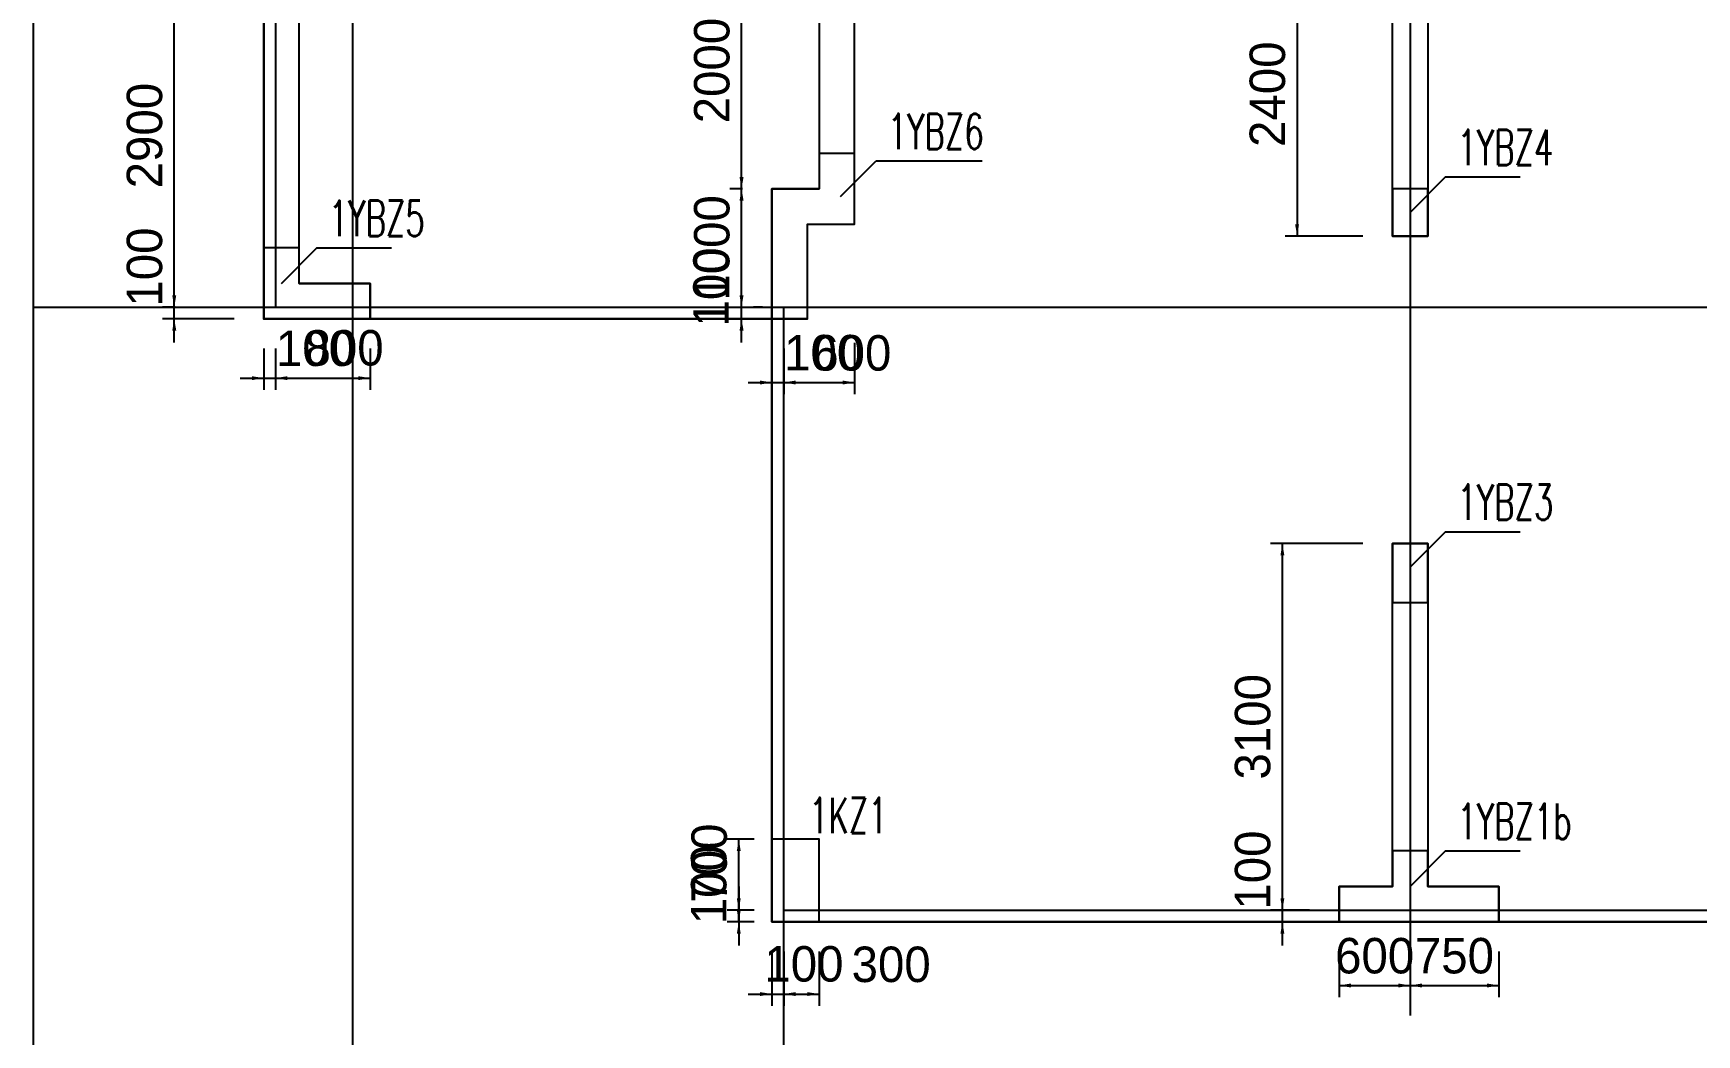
# Model space of a CAD drawing. Extents: x 387171 to 699106, y 11966 to 245688.
# Drawn here: x 602058 to 616133, y 216084 to 224553 of the extents above; entities that cross this region are included whole.
import ezdxf
from ezdxf.enums import TextEntityAlignment as Align

# ---------------------------------------------------------------- set-up
doc = ezdxf.new("R2010")
doc.units = 0
doc.header["$LTSCALE"] = 100
doc.header["$MEASUREMENT"] = 0
doc.linetypes.add('DASHED', pattern=[19.05, 12.7, -6.35])
for name, color, linetype in [('b边缘构件', 235, 'Continuous'), ('colu-主楼', 7, 'Continuous'), ('COLU_DASH', 9, 'DASHED'), ('DOTE', 253, 'Continuous'), ('TEXT', 7, 'Continuous'), ('THIN', 7, 'Continuous'), ('wall-主楼', 2, 'Continuous'), ('Y阴影', 254, 'Continuous'), ('小尺寸', 4, 'Continuous'), ('柱标注', 2, 'Continuous')]:
    doc.layers.add(name, color=color, linetype=linetype)
doc.styles.get("Standard").update_dxf_attribs({"font": 'standard'})
doc.styles.add('tk', font='tk')
doc.dimstyles.get("Standard").update_dxf_attribs({"dimtxt": 300, "dimasz": 100, "dimexe": 100, "dimexo": 250, "dimgap": 100, "dimtad": 0, "dimtoh": 1, "dimdec": 0, "dimdsep": 46, "dimcen": 0.09, "dimclrt": 7, "dimadec": 0, "dimazin": 0, "dimtfac": 1, "dimtdec": 4, "dimtofl": 0, "dimtmove": 0, "dimatfit": 3, "dimfxl": 1, "dimtolj": 1, "dimtzin": 0, "dimarcsym": 0})

# ---------------------------------------------------------------- blocks, each defined once
blk = doc.blocks.new('*D4282')
at = {"layer": '小尺寸', "color": 0, "linetype": 'ByBlock', "lineweight": -2}
for p, q in [((613708, 216788), (613708, 216400)), ((614458, 216788), (614458, 216400)), ((613708, 216500), (614458, 216500))]:
    blk.add_line(p, q, dxfattribs=at)
for points in [[(613708, 216500), (613808, 216517), (613808, 216483)], [(614458, 216500), (614358, 216483), (614358, 216517)]]:
    blk.add_solid(points, dxfattribs=at)
at = {"layer": '小尺寸', "color": 7, "linetype": 'Continuous', "lineweight": -2, "insert": (614083, 216750), "char_height": 300, "width": 566.67, "attachment_point": 5, "style": 'tk'}
blk.add_mtext('750', dxfattribs=at)
blk = doc.blocks.new('*D315')
at = {"layer": '小尺寸', "color": 0, "linetype": 'ByBlock', "lineweight": -2}
for p, q in [((612627, 216838), (612627, 217338)), ((612708, 217138), (612527, 217138)), ((612708, 217038), (612527, 217038))]:
    blk.add_line(p, q, dxfattribs=at)
for points in [[(612627, 217138), (612611, 217238), (612644, 217238)], [(612627, 217038), (612644, 216938), (612611, 216938)]]:
    blk.add_solid(points, dxfattribs=at)
at = {"layer": '小尺寸', "color": 7, "linetype": 'Continuous', "lineweight": -2, "insert": (612377, 217476), "char_height": 300, "width": 476.67, "attachment_point": 5, "rotation": 90, "style": 'tk'}
blk.add_mtext('100', dxfattribs=at)
blk = doc.blocks.new('*D52')
at = {"layer": '小尺寸', "color": 0, "linetype": 'ByBlock', "lineweight": -2}
for p, q in [((608058, 223238), (607951, 223238)), ((608051, 222238), (608051, 223238)), ((608227, 222238), (608151, 222238))]:
    blk.add_line(p, q, dxfattribs=at)
for points in [[(608051, 223238), (608068, 223138), (608034, 223138)], [(608051, 222238), (608034, 222338), (608068, 222338)]]:
    blk.add_solid(points, dxfattribs=at)
at = {"layer": '小尺寸', "color": 7, "linetype": 'Continuous', "lineweight": -2, "insert": (607801, 222738), "char_height": 300, "width": 690, "attachment_point": 5, "rotation": 90, "style": 'tk'}
blk.add_mtext('1000', dxfattribs=at)
blk = doc.blocks.new('*D1148')
at = {"layer": '小尺寸', "color": 0, "linetype": 'ByBlock', "lineweight": -2}
for p, q in [((608408, 221888), (608408, 221500)), ((609008, 221934), (609008, 221500)), ((608408, 221600), (609008, 221600))]:
    blk.add_line(p, q, dxfattribs=at)
for points in [[(608408, 221600), (608508, 221616), (608508, 221583)], [(609008, 221600), (608908, 221583), (608908, 221616)]]:
    blk.add_solid(points, dxfattribs=at)
at = {"layer": '小尺寸', "color": 7, "linetype": 'Continuous', "lineweight": -2, "insert": (608984, 221848), "char_height": 300, "width": 556.67, "attachment_point": 5, "style": 'tk'}
blk.add_mtext('600', dxfattribs=at)
blk = doc.blocks.new('*D2202')
at = {"layer": '小尺寸', "color": 0, "linetype": 'ByBlock', "lineweight": -2}
for p, q in [((613108, 216788), (613108, 216400)), ((613708, 216788), (613708, 216400)), ((613108, 216500), (613708, 216500))]:
    blk.add_line(p, q, dxfattribs=at)
for points in [[(613108, 216500), (613208, 216517), (613208, 216483)], [(613708, 216500), (613608, 216483), (613608, 216517)]]:
    blk.add_solid(points, dxfattribs=at)
at = {"layer": '小尺寸', "color": 7, "linetype": 'Continuous', "lineweight": -2, "insert": (613408, 216750), "char_height": 300, "width": 556.67, "attachment_point": 5, "style": 'tk'}
blk.add_mtext('600', dxfattribs=at)
blk = doc.blocks.new('*D1816')
at = {"layer": '小尺寸', "color": 0, "linetype": 'ByBlock', "lineweight": -2}
for p, q in [((612627, 216838), (612627, 217338)), ((612858, 217138), (612527, 217138)), ((612858, 217038), (612527, 217038))]:
    blk.add_line(p, q, dxfattribs=at)
for points in [[(612627, 217138), (612611, 217238), (612644, 217238)], [(612627, 217038), (612644, 216938), (612611, 216938)]]:
    blk.add_solid(points, dxfattribs=at)
at = {"layer": '小尺寸', "color": 7, "linetype": 'Continuous', "lineweight": -2, "insert": (612377, 217476), "char_height": 300, "width": 476.67, "attachment_point": 5, "rotation": 90, "style": 'tk'}
blk.add_mtext('100', dxfattribs=at)
blk = doc.blocks.new('*D2965')
at = {"layer": '小尺寸', "color": 0, "linetype": 'ByBlock', "lineweight": -2}
for p, q in [((613308, 220238), (612527, 220238)), ((612627, 217138), (612627, 220238)), ((612708, 217138), (612527, 217138))]:
    blk.add_line(p, q, dxfattribs=at)
for points in [[(612627, 220238), (612644, 220138), (612611, 220138)], [(612627, 217138), (612611, 217238), (612644, 217238)]]:
    blk.add_solid(points, dxfattribs=at)
at = {"layer": '小尺寸', "color": 7, "linetype": 'Continuous', "lineweight": -2, "insert": (612377, 218688), "char_height": 300, "width": 775, "attachment_point": 5, "rotation": 90, "style": 'tk'}
blk.add_mtext('3100', dxfattribs=at)
blk = doc.blocks.new('*D1311')
at = {"layer": '小尺寸', "color": 0, "linetype": 'ByBlock', "lineweight": -2}
for p, q in [((608028, 217338), (608028, 216838)), ((608158, 217138), (607928, 217138)), ((608158, 217038), (607928, 217038))]:
    blk.add_line(p, q, dxfattribs=at)
for points in [[(608028, 217138), (608011, 217238), (608044, 217238)], [(608028, 217038), (608044, 216938), (608011, 216938)]]:
    blk.add_solid(points, dxfattribs=at)
at = {"layer": '小尺寸', "color": 7, "linetype": 'Continuous', "lineweight": -2, "insert": (607775, 217353), "char_height": 300, "width": 476.67, "attachment_point": 5, "rotation": 90, "style": 'tk'}
blk.add_mtext('100', dxfattribs=at)
blk = doc.blocks.new('*D1033')
at = {"layer": '小尺寸', "color": 0, "linetype": 'ByBlock', "lineweight": -2}
for p, q in [((608158, 217738), (607928, 217738)), ((608028, 217038), (608028, 217738)), ((608158, 217038), (607928, 217038))]:
    blk.add_line(p, q, dxfattribs=at)
for points in [[(608028, 217738), (608044, 217638), (608011, 217638)], [(608028, 217038), (608011, 217138), (608044, 217138)]]:
    blk.add_solid(points, dxfattribs=at)
at = {"layer": '小尺寸', "color": 7, "linetype": 'Continuous', "lineweight": -2, "insert": (607779, 217535), "char_height": 300, "width": 566.67, "attachment_point": 5, "rotation": 90, "style": 'tk'}
blk.add_mtext('700', dxfattribs=at)
blk = doc.blocks.new('*D933')
at = {"layer": '小尺寸', "color": 0, "linetype": 'ByBlock', "lineweight": -2}
for p, q in [((608308, 216788), (608308, 216328)), ((608408, 216788), (608408, 216328)), ((608108, 216428), (608608, 216428))]:
    blk.add_line(p, q, dxfattribs=at)
for points in [[(608308, 216428), (608208, 216411), (608208, 216444)], [(608408, 216428), (608508, 216444), (608508, 216411)]]:
    blk.add_solid(points, dxfattribs=at)
at = {"layer": '小尺寸', "color": 7, "linetype": 'Continuous', "lineweight": -2, "insert": (608579, 216681), "char_height": 300, "width": 476.67, "attachment_point": 5, "style": 'tk'}
blk.add_mtext('100', dxfattribs=at)
blk = doc.blocks.new('*D1841')
at = {"layer": '小尺寸', "color": 0, "linetype": 'ByBlock', "lineweight": -2}
for p, q in [((608408, 216788), (608408, 216328)), ((608708, 216788), (608708, 216328)), ((608408, 216428), (608708, 216428))]:
    blk.add_line(p, q, dxfattribs=at)
for points in [[(608408, 216428), (608508, 216444), (608508, 216411)], [(608708, 216428), (608608, 216411), (608608, 216444)]]:
    blk.add_solid(points, dxfattribs=at)
at = {"layer": '小尺寸', "color": 7, "linetype": 'Continuous', "lineweight": -2, "insert": (609317, 216677), "char_height": 300, "width": 566.67, "attachment_point": 5, "style": 'tk'}
blk.add_mtext('300', dxfattribs=at)
blk = doc.blocks.new('*D1444')
at = {"layer": '小尺寸', "color": 0, "linetype": 'ByBlock', "lineweight": -2}
for p, q in [((604008, 221888), (604008, 221537)), ((604108, 221888), (604108, 221537)), ((603808, 221637), (604308, 221637))]:
    blk.add_line(p, q, dxfattribs=at)
for points in [[(604008, 221637), (603908, 221620), (603908, 221653)], [(604108, 221637), (604208, 221653), (604208, 221620)]]:
    blk.add_solid(points, dxfattribs=at)
at = {"layer": '小尺寸', "color": 7, "linetype": 'Continuous', "lineweight": -2, "insert": (604446, 221887), "char_height": 300, "width": 476.67, "attachment_point": 5, "style": 'tk'}
blk.add_mtext('100', dxfattribs=at)
blk = doc.blocks.new('*D2343')
at = {"layer": '小尺寸', "color": 0, "linetype": 'ByBlock', "lineweight": -2}
for p, q in [((604108, 221888), (604108, 221537)), ((604908, 221888), (604908, 221537)), ((604108, 221637), (604908, 221637))]:
    blk.add_line(p, q, dxfattribs=at)
for points in [[(604108, 221637), (604208, 221653), (604208, 221620)], [(604908, 221637), (604808, 221620), (604808, 221653)]]:
    blk.add_solid(points, dxfattribs=at)
at = {"layer": '小尺寸', "color": 7, "linetype": 'Continuous', "lineweight": -2, "insert": (604688, 221891), "char_height": 300, "width": 566.67, "attachment_point": 5, "style": 'tk'}
blk.add_mtext('800', dxfattribs=at)
blk = doc.blocks.new('*D2460')
at = {"layer": '小尺寸', "color": 0, "linetype": 'ByBlock', "lineweight": -2}
for p, q in [((603251, 221938), (603251, 222438)), ((603258, 222238), (603151, 222238)), ((603758, 222138), (603151, 222138))]:
    blk.add_line(p, q, dxfattribs=at)
for points in [[(603251, 222238), (603234, 222338), (603268, 222338)], [(603251, 222138), (603268, 222038), (603234, 222038)]]:
    blk.add_solid(points, dxfattribs=at)
at = {"layer": '小尺寸', "color": 7, "linetype": 'Continuous', "lineweight": -2, "insert": (603001, 222576), "char_height": 300, "width": 476.67, "attachment_point": 5, "rotation": 90, "style": 'tk'}
blk.add_mtext('100', dxfattribs=at)
blk = doc.blocks.new('*D2204')
at = {"layer": '小尺寸', "color": 0, "linetype": 'ByBlock', "lineweight": -2}
for p, q in [((603158, 225138), (603151, 225138)), ((603251, 222238), (603251, 225138)), ((603258, 222238), (603151, 222238))]:
    blk.add_line(p, q, dxfattribs=at)
for points in [[(603251, 225138), (603268, 225038), (603234, 225038)], [(603251, 222238), (603234, 222338), (603268, 222338)]]:
    blk.add_solid(points, dxfattribs=at)
at = {"layer": '小尺寸', "color": 7, "linetype": 'Continuous', "lineweight": -2, "insert": (603001, 223688), "char_height": 300, "width": 775, "attachment_point": 5, "rotation": 90, "style": 'tk'}
blk.add_mtext('2900', dxfattribs=at)
blk = doc.blocks.new('*D3446')
at = {"layer": '小尺寸', "color": 0, "linetype": 'ByBlock', "lineweight": -2}
for p, q in [((608051, 221938), (608051, 222438)), ((608058, 222138), (607951, 222138)), ((608227, 222238), (608151, 222238))]:
    blk.add_line(p, q, dxfattribs=at)
for points in [[(608051, 222238), (608034, 222338), (608068, 222338)], [(608051, 222138), (608068, 222038), (608034, 222038)]]:
    blk.add_solid(points, dxfattribs=at)
at = {"layer": '小尺寸', "color": 7, "linetype": 'Continuous', "lineweight": -2, "insert": (607794, 222408), "char_height": 300, "width": 476.67, "attachment_point": 5, "rotation": 90, "style": 'tk'}
blk.add_mtext('100', dxfattribs=at)
blk = doc.blocks.new('*D4353')
at = {"layer": '小尺寸', "color": 0, "linetype": 'ByBlock', "lineweight": -2}
for p, q in [((608051, 223238), (608051, 225238)), ((608257, 225238), (608151, 225238)), ((608058, 223238), (607951, 223238))]:
    blk.add_line(p, q, dxfattribs=at)
for points in [[(608051, 225238), (608068, 225138), (608034, 225138)], [(608051, 223238), (608034, 223338), (608068, 223338)]]:
    blk.add_solid(points, dxfattribs=at)
at = {"layer": '小尺寸', "color": 7, "linetype": 'Continuous', "lineweight": -2, "insert": (607801, 224238), "char_height": 300, "width": 780, "attachment_point": 5, "rotation": 90, "style": 'tk'}
blk.add_mtext('2000', dxfattribs=at)
blk = doc.blocks.new('*D521')
at = {"layer": '小尺寸', "color": 0, "linetype": 'ByBlock', "lineweight": -2}
for p, q in [((608308, 221888), (608308, 221500)), ((608408, 221888), (608408, 221500)), ((608108, 221600), (608608, 221600))]:
    blk.add_line(p, q, dxfattribs=at)
for points in [[(608308, 221600), (608208, 221583), (608208, 221616)], [(608408, 221600), (608508, 221616), (608508, 221583)]]:
    blk.add_solid(points, dxfattribs=at)
at = {"layer": '小尺寸', "color": 7, "linetype": 'Continuous', "lineweight": -2, "insert": (608746, 221850), "char_height": 300, "width": 476.67, "attachment_point": 5, "style": 'tk'}
blk.add_mtext('100', dxfattribs=at)
blk = doc.blocks.new('*D2698')
at = {"layer": '小尺寸', "color": 0, "linetype": 'ByBlock', "lineweight": -2}
for p, q in [((612858, 225238), (612652, 225238)), ((612752, 225238), (612752, 222838)), ((613308, 222838), (612652, 222838))]:
    blk.add_line(p, q, dxfattribs=at)
for points in [[(612752, 225238), (612768, 225138), (612735, 225138)], [(612752, 222838), (612735, 222938), (612768, 222938)]]:
    blk.add_solid(points, dxfattribs=at)
at = {"layer": '小尺寸', "color": 7, "linetype": 'Continuous', "lineweight": -2, "insert": (612502, 224038), "char_height": 300, "width": 785, "attachment_point": 5, "rotation": 90, "style": 'tk'}
blk.add_mtext('2400', dxfattribs=at)

msp = doc.modelspace()

# ---------------------------------------------------------------- hatches: boundary and pattern name
at = {"layer": 'Y阴影'}
h = msp.add_hatch(dxfattribs=at)
h.set_pattern_fill('ANSI31', color=256, scale=25, style=0)
h.set_pattern_definition([])
h.paths.add_polyline_path([(608708.1, 223237.9), (608408.1, 223237.9), (608408.1, 222237.9), (608608.1, 222237.9), (608608.1, 222937.9), (609008.1, 222937.9), (609008.1, 223537.9), (608708.1, 223537.9)], flags=0)
h.paths.add_polyline_path([(608408.1, 223138), (608308.1, 223138), (608308.1, 222237.9), (608408.1, 222237.9)], flags=0)
h.paths.add_polyline_path([(608408.1, 222137.9), (608608.1, 222137.9), (608608.1, 222237.9), (608408.1, 222237.9)], flags=0)
h.paths.add_polyline_path([(608408.1, 222237.9), (608308.1, 222237.9), (608308.1, 222137.9), (608408.1, 222137.9)], flags=0)
h = msp.add_hatch(dxfattribs=at)
h.set_pattern_fill('ANSI31', color=256, scale=25, style=0)
h.set_pattern_definition([])
h.paths.add_polyline_path([(613558.1, 223237.9), (613558.1, 222837.9), (613858.1, 222837.9), (613858.1, 223237.9)], flags=0)
h = msp.add_hatch(dxfattribs=at)
h.set_pattern_fill('ANSI31', color=256, scale=25, style=0)
h.set_pattern_definition([])
h.paths.add_polyline_path([(604008.1, 222737.9), (604008.1, 222137.9), (604908.1, 222137.9), (604908.1, 222437.9), (604308.1, 222437.9), (604308.1, 222737.9)], flags=0)
h = msp.add_hatch(dxfattribs=at)
h.set_pattern_fill('ANSI31', color=256, scale=25, style=0)
h.set_pattern_definition([])
h.paths.add_polyline_path([(613708.1, 220237.9), (613558.1, 220237.9), (613558.1, 219737.9), (613708.1, 219737.9)], flags=0)
h.paths.add_polyline_path([(613858.1, 220187.9), (613708.1, 220037.9), (613708.1, 219737.9), (613858.1, 219737.9)], flags=0)
h.paths.add_polyline_path([(613858.1, 220187.9), (613858.1, 220237.9), (613708.1, 220237.9), (613708.1, 220037.9)], flags=0)
h = msp.add_hatch(dxfattribs=at)
h.set_pattern_fill('ANSI31', color=256, scale=25, style=0)
h.set_pattern_definition([])
h.paths.add_polyline_path([(613108.1, 217337.9), (613108.1, 217037.9), (614458.1, 217037.9), (614458.1, 217337.9), (613858.1, 217337.9), (613858.1, 217637.9), (613558.1, 217637.9), (613558.1, 217337.9)], flags=0)

# ---------------------------------------------------------------- linework, layer by layer
at = {"color": 1, "lineweight": 30}
msp.add_lwpolyline([(604008.1, 230737.9), (604008.1, 228587.9), (603408.1, 228587.9), (603408.1, 225137.9), (604008.1, 225137.9), (604008.1, 222137.9), (608308.1, 222137.9), (608308.1, 217037.9), (652208.1, 217037.9)], dxfattribs=at)
at = {"layer": 'b边缘构件'}
for points in [[(608308.1, 223237.9), (608308.1, 222137.9), (608608.1, 222137.9), (608608.1, 222937.9), (609008.1, 222937.9), (609008.1, 223537.9), (608708.1, 223537.9), (608708.1, 223237.9), (608308.1, 223237.9)], [(608308.1, 223237.9), (608708.1, 223237.9)], [(608308.1, 222137.9), (608308.1, 223237.9)], [(613558.1, 223237.9), (613558.1, 222837.9), (613858.1, 222837.9), (613858.1, 223237.9), (613558.1, 223237.9)], [(608608.1, 222937.9), (609008.1, 222937.9)], [(608608.1, 222137.9), (608608.1, 222937.9)], [(613858.1, 222837.9), (613558.1, 222837.9)], [(604008.1, 222737.9), (604008.1, 222137.9), (604908.1, 222137.9), (604908.1, 222437.9), (604308.1, 222437.9), (604308.1, 222737.9), (604008.1, 222737.9)], [(604308.1, 222437.9), (604908.1, 222437.9)], [(604908.1, 222437.9), (604908.1, 222137.9)], [(604008.1, 222137.9), (604908.1, 222137.9)], [(608608.1, 222137.9), (608308.1, 222137.9)], [(613558.1, 220237.9), (613858.1, 220237.9)], [(613558.1, 220237.9), (613558.1, 219737.9), (613858.1, 219737.9), (613858.1, 220237.9), (613558.1, 220237.9)], [(613108.1, 217337.9), (613108.1, 217037.9), (614458.1, 217037.9), (614458.1, 217337.9), (613858.1, 217337.9), (613858.1, 217637.9), (613558.1, 217637.9), (613558.1, 217337.9), (613108.1, 217337.9)]]:
    msp.add_lwpolyline(points, dxfattribs=at)
at = {"layer": 'colu-主楼'}
msp.add_lwpolyline([(608708.1, 217037.9), (608708.1, 217737.9), (608308.1, 217737.9), (608308.1, 217037.9)], close=True, dxfattribs=at)
at = {"layer": 'COLU_DASH'}
msp.add_line((613558.1, 219737.9), (613858.1, 219737.9), dxfattribs=at)
at = {"layer": 'DOTE'}
for p, q in [((602058.1, 239163.1), (602058.1, 213087.9)), ((604108.1, 234260.7), (604108.1, 222237.9)), ((604758.1, 234260.7), (604758.1, 197087.9)), ((613708.1, 234041.4), (613708.1, 216247.2)), ((602058.1, 222237.9), (664768.6, 222237.9)), ((608408.1, 213087.9), (608408.1, 222237.9)), ((608408.1, 217137.9), (664768.6, 217137.9))]:
    msp.add_line(p, q, dxfattribs=at)
at = {"layer": 'THIN', "color": 200}
for p in [(608887.5, 223172.9), (610086.5, 223472.9)]:
    msp.add_line(p, (609187.5, 223472.9), dxfattribs=at)
for points in [[(613708.1, 223037.9), (614008.1, 223337.9), (614638.1, 223337.9)], [(604158.1, 222437.9), (604458.1, 222737.9), (605088.1, 222737.9)], [(613708.1, 220037.9), (614008.1, 220337.9), (614638.1, 220337.9)], [(613708.1, 217337.9), (614008.1, 217637.9), (614638.1, 217637.9)]]:
    msp.add_lwpolyline(points, dxfattribs=at)
at = {"layer": 'wall-主楼'}
for points in [[(604308.1, 225437.9), (603708.1, 225437.9), (603708.1, 226037.9), (603408.1, 226037.9), (603408.1, 225137.9), (604008.1, 225137.9), (604008.1, 222137.9), (604908.1, 222137.9), (604908.1, 222437.9), (604308.1, 222437.9)], [(608608.1, 222937.9), (609008.1, 222937.9), (609008.1, 225337.9), (608208.1, 225337.9), (608208.1, 225037.9), (608708.1, 225037.9), (608708.1, 223237.9), (608308.1, 223237.9), (608308.1, 222137.9), (608608.1, 222137.9)], [(613108.1, 225037.9), (613108.1, 225337.9), (614308.1, 225337.9), (614308.1, 225037.9), (613858.1, 225037.9), (613858.1, 222837.9), (613558.1, 222837.9), (613558.1, 225037.9)], [(613108.1, 217037.9), (613108.1, 217337.9), (613558.1, 217337.9), (613558.1, 220237.9), (613858.1, 220237.9), (613858.1, 217337.9), (614458.1, 217337.9), (614458.1, 217037.9)]]:
    msp.add_lwpolyline(points, close=True, dxfattribs=at)

# ---------------------------------------------------------------- texts
at = {"layer": 'TEXT', "color": 200, "width": 0.7}
for s, p in [('1YBZ6', (609287.5, 223572.9)), ('1YBZ4', (614108.1, 223437.9)), ('1YBZ5', (604558.1, 222837.9)), ('1YBZ3', (614108.1, 220437.9)), ('1YBZ1b', (614108.1, 217737.9))]:
    msp.add_text(s, height=300, dxfattribs=at).set_placement(p)
at = {"layer": '柱标注', "color": 200, "width": 0.7}
msp.add_text('1KZ1', height=300, dxfattribs=at).set_placement((608954.8, 217937.5), align=Align.MIDDLE_CENTER)

# ---------------------------------------------------------------- dimensions: what is measured, and where the dimension line sits
at = {"layer": '小尺寸'}
for base, p1, p2, picture, middle in [((608051, 225237.9), (608308.1, 223237.9), (608007.3, 225237.9), '*D4353', (607801, 224237.9)), ((612751.5, 222837.9), (613108.1, 225237.9), (613558.1, 222837.9), '*D2698', (612501.5, 224037.9)), ((603251.1, 225137.9), (603508.1, 222237.9), (603408.1, 225137.9), '*D2204', (603001.1, 223687.9)), ((608051, 223237.9), (607976.9, 222237.9), (608308.1, 223237.9), '*D52', (607801, 222737.9)), ((603251.1, 222237.9), (604008.1, 222137.9), (603508.1, 222237.9), '*D2460', (603001.1, 222187.9)), ((608051, 222237.9), (608308.1, 222137.9), (607976.9, 222237.9), '*D3446', (607793.9, 222020.1)), ((612627.5, 220237.9), (612958.1, 217137.9), (613558.1, 220237.9), '*D2965', (612377.5, 218687.9)), ((608027.8, 217737.9), (608408.1, 217037.9), (608408.1, 217737.9), '*D1033', (607779.1, 217534.8)), ((612627.5, 217137.9), (612958.1, 217037.9), (612958.1, 217137.9), '*D315', (612377.5, 217087.9)), ((612627.5, 217137.9), (613108.1, 217037.9), (613108.1, 217137.9), '*D1816', (612377.5, 217087.9)), ((608027.8, 217037.9), (608408.1, 217137.9), (608408.1, 217037.9), '*D1311', (607775.2, 216965))]:
    dim = msp.add_linear_dim(base=base, p1=p1, p2=p2, angle=90, dimstyle='Standard', dxfattribs=at)
    dim.commit()
    dim.dimension.update_dxf_attribs({"geometry": picture, "text_midpoint": middle})
for base, p1, p2, picture, middle in [((604108.1, 221636.6), (604008.1, 222137.9), (604108.1, 222137.9), '*D1444', (604058.1, 221886.6)), ((604908.1, 221636.6), (604108.1, 222137.9), (604908.1, 222137.9), '*D2343', (604688.5, 221890.5)), ((608408.1, 221599.7), (608308.1, 222137.9), (608408.1, 222137.9), '*D521', (608358.1, 221849.7)), ((609008.1, 221599.7), (608408.1, 222137.9), (609008.1, 222183.7), '*D1148', (608984.4, 221848.5)), ((608408.1, 216427.8), (608308.1, 217037.9), (608408.1, 217037.9), '*D933', (608190.5, 216680.6)), ((608708.1, 216427.8), (608408.1, 217037.9), (608708.1, 217037.9), '*D1841', (608784, 216676.7)), ((613708.1, 216500.1), (613108.1, 217037.9), (613708.1, 217037.9), '*D2202', (613408.1, 216750.1)), ((614458.1, 216500.1), (613708.1, 217037.9), (614458.1, 217037.9), '*D4282', (614083.1, 216750.1))]:
    dim = msp.add_linear_dim(base=base, p1=p1, p2=p2, dimstyle='Standard', dxfattribs=at)
    dim.commit()
    dim.dimension.update_dxf_attribs({"geometry": picture, "text_midpoint": middle})

doc.saveas('drawing.dxf')
